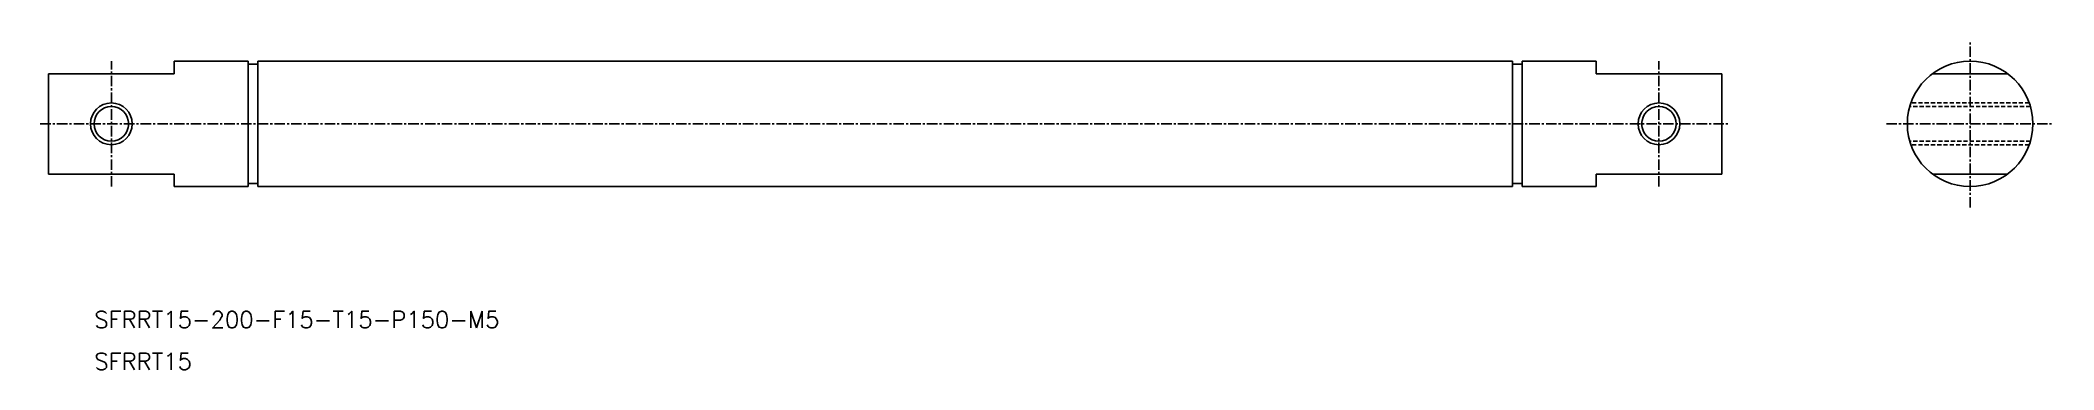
# Model space of a CAD drawing. Extents: x -25473 to -19844, y 30600 to 31576.
# Drawn here: x -25472.9 to -25232.3, y 31536.2 to 31575.6 of the extents above; entities outside this region: 1.
import ezdxf

# ---------------------------------------------------------------- set-up
doc = ezdxf.new("R2010")
doc.units = 0
doc.header["$PDMODE"] = 1
doc.linetypes.add('CENTER', pattern=[2, 1.25, -0.25, 0.25, -0.25])
doc.linetypes.add('DASHED', pattern=[0.75, 0.5, -0.25])
doc.layers.get('0').update_dxf_attribs({"linetype": 'CONTINUOUS'})
doc.layers.add('CENTER', color=1, linetype='CENTER')
doc.styles.add('MISUMI', font='txt.shx')

msp = doc.modelspace()

# ---------------------------------------------------------------- linework, layer by layer
at = {"color": 7, "linetype": 'CONTINUOUS'}
for p, q in [((-25456.94, 31571.61), (-25471.94, 31571.61)), ((-25471.94, 31559.61), (-25471.94, 31571.61)), ((-25456.94, 31571.61), (-25456.94, 31573.11)), ((-25456.94, 31573.11), (-25448.09, 31573.11)), ((-25448.09, 31558.11), (-25448.09, 31573.11)), ((-25448.09, 31572.76), (-25446.94, 31572.76)), ((-25446.94, 31558.11), (-25446.94, 31573.11)), ((-25446.94, 31573.11), (-25296.94, 31573.11)), ((-25296.94, 31558.11), (-25296.94, 31573.11)), ((-25296.94, 31572.76), (-25295.79, 31572.76)), ((-25295.79, 31558.11), (-25295.79, 31573.11)), ((-25286.94, 31573.11), (-25295.79, 31573.11)), ((-25286.94, 31571.61), (-25286.94, 31573.11)), ((-25286.94, 31571.61), (-25271.94, 31571.61)), ((-25271.94, 31559.61), (-25271.94, 31571.61)), ((-25246.75, 31571.61), (-25237.75, 31571.61)), ((-25456.94, 31559.61), (-25471.94, 31559.61)), ((-25456.94, 31558.11), (-25456.94, 31559.61)), ((-25286.94, 31559.61), (-25271.94, 31559.61)), ((-25286.94, 31558.11), (-25286.94, 31559.61)), ((-25246.75, 31559.61), (-25237.75, 31559.61)), ((-25456.94, 31558.11), (-25448.09, 31558.11)), ((-25448.09, 31558.46), (-25446.94, 31558.46)), ((-25446.94, 31558.11), (-25296.94, 31558.11)), ((-25296.94, 31558.46), (-25295.79, 31558.46)), ((-25286.94, 31558.11), (-25295.79, 31558.11))]:
    msp.add_line(p, q, dxfattribs=at)
at = {"color": 3, "linetype": 'DASHED'}
for p, q in [((-25235.04, 31567.68), (-25249.46, 31567.68)), ((-25235.18, 31568.11), (-25249.32, 31568.11)), ((-25235.04, 31563.55), (-25249.46, 31563.55)), ((-25235.18, 31563.11), (-25249.32, 31563.11))]:
    msp.add_line(p, q, dxfattribs=at)
at = {"color": 7, "linetype": 'CONTINUOUS'}
for centre, radius in [((-25242.25, 31565.61), 7.5), ((-25464.44, 31565.61), 2.07), ((-25279.44, 31565.61), 2.07)]:
    msp.add_circle(centre, radius, dxfattribs=at)
at = {"color": 3, "linetype": 'CONTINUOUS'}
for centre in [(-25464.44, 31565.61), (-25279.44, 31565.61)]:
    msp.add_circle(centre, 2.5, dxfattribs=at)
at = {"color": 7, "linetype": 'CONTINUOUS'}
msp.add_point((-19844.35, 30599.58), dxfattribs=at)
at = {"layer": 'CENTER', "color": 1, "linetype": 'CENTER'}
for p, q in [((-25242.25, 31555.61), (-25242.25, 31575.61)), ((-25464.44, 31558.11), (-25464.44, 31573.11)), ((-25279.44, 31558.11), (-25279.44, 31573.11)), ((-25472.94, 31565.61), (-25270.94, 31565.61)), ((-25252.25, 31565.61), (-25232.25, 31565.61))]:
    msp.add_line(p, q, dxfattribs=at)

# ---------------------------------------------------------------- texts
at = {"color": 7, "linetype": 'CONTINUOUS', "style": 'MISUMI'}
for s, p in [('SFRRT15-200-F15-T15-P150-M5', (-25466.47, 31541.19)), ('SFRRT15', (-25466.47, 31536.19))]:
    msp.add_text(s, height=2, dxfattribs=at).set_placement(p)

doc.saveas('drawing.dxf')
